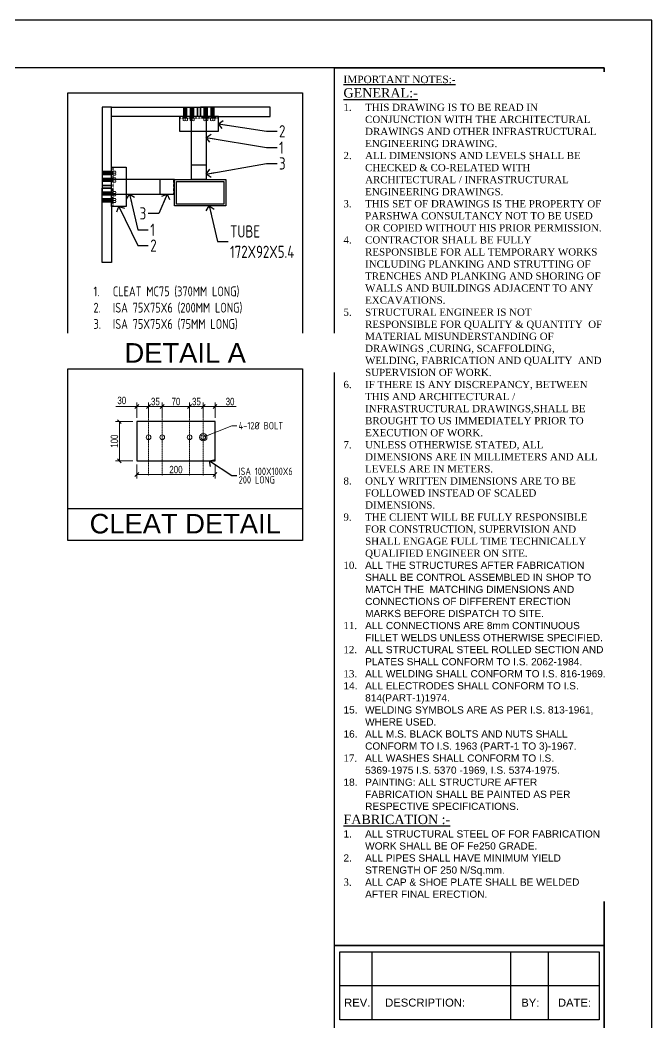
# Model space of a CAD drawing. Header units: millimetres. Extents: x 3470347 to 5996549, y -3470518 to 17149644.
# Drawn here: x 4479119 to 4492050, y 6965347 to 6985853 of the extents above; entities that cross this region are included whole.
import ezdxf

# ---------------------------------------------------------------- set-up
doc = ezdxf.new("R2010")
doc.units = ezdxf.units.MM
doc.header["$MEASUREMENT"] = 0
doc.header["$PDMODE"] = 35
doc.header["$PDSIZE"] = -5
for name, pattern in [('ACAD_ISO02W100', [15, 12, -3]), ('DASHED2', [0.375, 0.25, -0.125]), ('HIDDEN', [0.375, 0.25, -0.125])]:
    doc.linetypes.add(name, pattern=pattern)
doc.layers.get('0').update_dxf_attribs({"linetype": 'CONTINUOUS', "lineweight": 25})
doc.layers.get('DEFPOINTS').update_dxf_attribs({"linetype": 'CONTINUOUS', "lineweight": 25})
for name, color, linetype, lineweight in [('channnel', 2, 'CONTINUOUS', 15), ('rPCC DASH', 9, 'HIDDEN', 15), ('rRCC 1', 3, 'CONTINUOUS', 25), ('rRCC 2', 40, 'CONTINUOUS', 15), ('SHEET', 7, 'CONTINUOUS', 15)]:
    doc.layers.add(name, color=color, linetype=linetype, lineweight=lineweight)
for name, color, linetype in [('Grid', 44, 'CONTINUOUS'), ('lintel', 2, 'CONTINUOUS'), ('STR TEX', 4, 'CONTINUOUS')]:
    doc.layers.add(name, color=color, linetype=linetype)
doc.styles.add('Aerial', font='times.ttf')
doc.styles.add('DIM', font='geniso.shx', dxfattribs={"width": 0.85})
doc.styles.add('JAINIL', font='times.ttf')
doc.styles.add('PDF Arial', font='arial.ttf')
doc.styles.add('RomanD', font='romand.shx')
doc.styles.add('ROMANS', font='', dxfattribs={"width": 0.8})
doc.styles.get('ROMANS').set_extended_font_data('AR CENA')
doc.dimstyles.new('80', dxfattribs={"dimscale": 80, "dimtxt": 2.5, "dimasz": 2, "dimexe": 1, "dimexo": 1, "dimgap": 1, "dimtad": 1, "dimdec": 0, "dimzin": 0, "dimdsep": 46, "dimtxsty": 'RomanD', "dimblk": 'OBLIQUE', "dimcen": 1, "dimclrd": 8, "dimclre": 8, "dimclrt": 3, "dimadec": 0, "dimazin": 0, "dimtfac": 1, "dimtdec": 0, "dimtmove": 0, "dimatfit": 3, "dimfxl": 15, "dimtolj": 1, "dimtzin": 0, "dimlwd": -1, "dimlwe": -1, "dimarcsym": 1})
doc.dimstyles.new('ST-100', dxfattribs={"dimscale": 100, "dimtxt": 7, "dimasz": 5, "dimexe": 0.18, "dimexo": 0.0625, "dimgap": 0.2, "dimtad": 0, "dimdec": 0, "dimzin": 0, "dimdsep": 46, "dimtxsty": 'DIM', "dimblk": 'OPEN90', "dimcen": 0.09, "dimclrd": 256, "dimclrt": 7, "dimadec": 0, "dimazin": 0, "dimtfac": 1, "dimtdec": 0, "dimtofl": 0, "dimtmove": 0, "dimatfit": 3, "dimldrblk": 'OPEN90', "dimfxl": 1, "dimtolj": 1, "dimtzin": 0, "dimlwd": -1, "dimarcsym": 0})
doc.dimstyles.new('ST-150', dxfattribs={"dimscale": 75, "dimtxt": 3, "dimasz": 2, "dimexe": 0.18, "dimexo": 0.0625, "dimgap": 0.2, "dimtad": 0, "dimdec": 0, "dimlfac": 2, "dimzin": 0, "dimdsep": 46, "dimtxsty": 'DIM', "dimblk": 'OPEN90', "dimcen": 0.09, "dimclrd": 256, "dimclrt": 7, "dimadec": 0, "dimazin": 0, "dimtfac": 1, "dimtdec": 0, "dimtofl": 0, "dimtmove": 0, "dimatfit": 3, "dimldrblk": 'OPEN90', "dimfxl": 1, "dimtolj": 1, "dimtzin": 0, "dimlwd": -1, "dimarcsym": 0})

# ---------------------------------------------------------------- blocks, each defined once
blk = doc.blocks.new('CL')
at = {"color": 3, "linetype": 'DASHED2', "ltscale": 0.1}
blk.add_line((2409367.9, -2507573), (2409367.9, -2507373), dxfattribs=at)
at = {"color": 8, "linetype": 'ByBlock'}
for p, q in [((2409367.9, -2507395), (2409311.9, -2507395)), ((2409367.9, -2507403), (2409311.9, -2507403)), ((2409367.9, -2507411), (2409311.9, -2507411)), ((2409367.9, -2507430), (2409311.9, -2507430)), ((2409367.9, -2507438), (2409311.9, -2507438)), ((2409367.9, -2507446), (2409311.9, -2507446)), ((2409367.9, -2507500), (2409311.9, -2507500)), ((2409367.9, -2507508), (2409311.9, -2507508)), ((2409367.9, -2507516), (2409311.9, -2507516)), ((2409367.9, -2507535), (2409311.9, -2507535)), ((2409367.9, -2507543), (2409311.9, -2507543)), ((2409367.9, -2507551), (2409311.9, -2507551))]:
    blk.add_line(p, q, dxfattribs=at)
at = {"color": 6, "linetype": 'ByBlock'}
for p, q in [((2409359.9, -2507465.5), (2409311.9, -2507465.5)), ((2409359.9, -2507480.5), (2409311.9, -2507480.5))]:
    blk.add_line(p, q, dxfattribs=at)
at = {"color": 3}
blk.add_lwpolyline([(2409434.9, -2507373), (2409434.9, -2507573), (2409359.9, -2507573), (2409359.9, -2507373)], close=True, dxfattribs=at)
at = {"layer": 'channnel', "color": 8, "linetype": 'ByBlock'}
for p, q in [((2409367.9, -2507395), (2409311.9, -2507395)), ((2409311.9, -2507395), (2409311.9, -2507411)), ((2409367.9, -2507411), (2409311.9, -2507411)), ((2409365.5, -2507411), (2409365.5, -2507395)), ((2409367.9, -2507392.4), (2409367.9, -2507413.7)), ((2409380.2, -2507392.4), (2409367.9, -2507392.4)), ((2409367.9, -2507403), (2409380.2, -2507403)), ((2409380.2, -2507413.7), (2409367.9, -2507413.7)), ((2409367.9, -2507430), (2409311.9, -2507430)), ((2409311.9, -2507430), (2409311.9, -2507446)), ((2409367.9, -2507446), (2409311.9, -2507446)), ((2409365.5, -2507446), (2409365.5, -2507430)), ((2409367.9, -2507427.4), (2409367.9, -2507448.7)), ((2409380.2, -2507427.4), (2409367.9, -2507427.4)), ((2409367.9, -2507438), (2409380.2, -2507438)), ((2409380.2, -2507448.7), (2409367.9, -2507448.7)), ((2409367.9, -2507500), (2409311.9, -2507500)), ((2409311.9, -2507516), (2409311.9, -2507500)), ((2409367.9, -2507516), (2409311.9, -2507516)), ((2409365.5, -2507500), (2409365.5, -2507516)), ((2409367.9, -2507518.7), (2409367.9, -2507497.4)), ((2409380.2, -2507497.4), (2409367.9, -2507497.4)), ((2409367.9, -2507508), (2409380.2, -2507508)), ((2409380.2, -2507518.7), (2409367.9, -2507518.7)), ((2409367.9, -2507535), (2409311.9, -2507535)), ((2409311.9, -2507551), (2409311.9, -2507535)), ((2409367.9, -2507551), (2409311.9, -2507551)), ((2409365.5, -2507535), (2409365.5, -2507551)), ((2409367.9, -2507553.7), (2409367.9, -2507532.4)), ((2409380.2, -2507532.4), (2409367.9, -2507532.4)), ((2409367.9, -2507543), (2409380.2, -2507543)), ((2409380.2, -2507553.7), (2409367.9, -2507553.7))]:
    blk.add_line(p, q, dxfattribs=at)
at = {"layer": 'channnel', "color": 8, "linetype": 'Continuous'}
for p, q in [((2409317.7, -2507410.4), (2409311.9, -2507398)), ((2409316.4, -2507411), (2409311.9, -2507401.3)), ((2409314.6, -2507410.4), (2409311.9, -2507404.5)), ((2409313.4, -2507411), (2409311.9, -2507407.8)), ((2409319.5, -2507411), (2409312.3, -2507395.6)), ((2409320.7, -2507410.4), (2409313.5, -2507395)), ((2409322.5, -2507411), (2409315.3, -2507395.6)), ((2409323.7, -2507410.4), (2409316.6, -2507395)), ((2409325.5, -2507411), (2409318.3, -2507395.6)), ((2409327.1, -2507411), (2409319.6, -2507395)), ((2409328.3, -2507410.4), (2409321.4, -2507395.6)), ((2409330.1, -2507411), (2409322.6, -2507395)), ((2409331.3, -2507410.4), (2409324.4, -2507395.6)), ((2409333.1, -2507411), (2409325.7, -2507395)), ((2409334.4, -2507410.4), (2409327.4, -2507395.6)), ((2409336.2, -2507411), (2409328.7, -2507395)), ((2409337.4, -2507410.4), (2409330.5, -2507395.6)), ((2409339.2, -2507411), (2409331.7, -2507395)), ((2409340.4, -2507410.4), (2409333.5, -2507395.6)), ((2409342.2, -2507411), (2409334.8, -2507395)), ((2409343.5, -2507410.4), (2409336.6, -2507395.6)), ((2409345.3, -2507411), (2409337.8, -2507395)), ((2409346.5, -2507410.4), (2409339.6, -2507395.6)), ((2409348.3, -2507411), (2409340.8, -2507395)), ((2409342.9, -2507410.4), (2409342.6, -2507395.6)), ((2409350.7, -2507411), (2409343.3, -2507395)), ((2409344.7, -2507411), (2409343.9, -2507395)), ((2409352, -2507410.4), (2409345.1, -2507395.6)), ((2409345.9, -2507410.4), (2409345.7, -2507395.6)), ((2409353.8, -2507411), (2409346.3, -2507395)), ((2409347.7, -2507411), (2409346.9, -2507395)), ((2409355, -2507410.4), (2409348.1, -2507395.6)), ((2409348.9, -2507410.4), (2409348.7, -2507395.6)), ((2409356.8, -2507411), (2409349.3, -2507395)), ((2409351, -2507395.3), (2409350.9, -2507395)), ((2409358, -2507410.4), (2409351.1, -2507395.6)), ((2409359.8, -2507411), (2409352.4, -2507395)), ((2409354, -2507395.3), (2409353.9, -2507395)), ((2409361.1, -2507410.4), (2409354.2, -2507395.6)), ((2409362.9, -2507411), (2409355.4, -2507395)), ((2409357, -2507395.3), (2409356.9, -2507395)), ((2409364.1, -2507410.4), (2409357.2, -2507395.6)), ((2409365.5, -2507410.1), (2409358.4, -2507395)), ((2409360.1, -2507395.3), (2409360, -2507395)), ((2409365.5, -2507406.9), (2409360.2, -2507395.6)), ((2409365.5, -2507403.6), (2409361.5, -2507395)), ((2409363.1, -2507395.3), (2409363, -2507395)), ((2409365.5, -2507400.4), (2409363.3, -2507395.6)), ((2409365.5, -2507397.1), (2409364.5, -2507395)), ((2409366.1, -2507395.3), (2409366, -2507395)), ((2409317.7, -2507445.4), (2409311.9, -2507433)), ((2409316.4, -2507446), (2409311.9, -2507436.3)), ((2409314.6, -2507445.4), (2409311.9, -2507439.5)), ((2409313.4, -2507446), (2409311.9, -2507442.8)), ((2409319.5, -2507446), (2409312.3, -2507430.6)), ((2409320.7, -2507445.4), (2409313.5, -2507430)), ((2409322.5, -2507446), (2409315.3, -2507430.6)), ((2409323.7, -2507445.4), (2409316.6, -2507430)), ((2409325.5, -2507446), (2409318.3, -2507430.6)), ((2409327.1, -2507446), (2409319.6, -2507430)), ((2409328.3, -2507445.4), (2409321.4, -2507430.6)), ((2409330.1, -2507446), (2409322.6, -2507430)), ((2409331.3, -2507445.4), (2409324.4, -2507430.6)), ((2409333.1, -2507446), (2409325.7, -2507430)), ((2409334.4, -2507445.4), (2409327.4, -2507430.6)), ((2409336.2, -2507446), (2409328.7, -2507430)), ((2409337.4, -2507445.4), (2409330.5, -2507430.6)), ((2409339.2, -2507446), (2409331.7, -2507430)), ((2409340.4, -2507445.4), (2409333.5, -2507430.6)), ((2409342.2, -2507446), (2409334.8, -2507430)), ((2409343.5, -2507445.4), (2409336.6, -2507430.6)), ((2409345.3, -2507446), (2409337.8, -2507430)), ((2409346.5, -2507445.4), (2409339.6, -2507430.6)), ((2409348.3, -2507446), (2409340.8, -2507430)), ((2409342.9, -2507445.4), (2409342.6, -2507430.6)), ((2409350.7, -2507446), (2409343.3, -2507430)), ((2409344.7, -2507446), (2409343.9, -2507430)), ((2409352, -2507445.4), (2409345.1, -2507430.6)), ((2409345.9, -2507445.4), (2409345.7, -2507430.6)), ((2409353.8, -2507446), (2409346.3, -2507430)), ((2409347.7, -2507446), (2409346.9, -2507430)), ((2409355, -2507445.4), (2409348.1, -2507430.6)), ((2409348.9, -2507445.4), (2409348.7, -2507430.6)), ((2409356.8, -2507446), (2409349.3, -2507430)), ((2409351, -2507430.3), (2409350.9, -2507430)), ((2409358, -2507445.4), (2409351.1, -2507430.6)), ((2409359.8, -2507446), (2409352.4, -2507430)), ((2409354, -2507430.3), (2409353.9, -2507430)), ((2409361.1, -2507445.4), (2409354.2, -2507430.6)), ((2409362.9, -2507446), (2409355.4, -2507430)), ((2409357, -2507430.3), (2409356.9, -2507430)), ((2409364.1, -2507445.4), (2409357.2, -2507430.6)), ((2409365.5, -2507445.1), (2409358.4, -2507430)), ((2409360.1, -2507430.3), (2409360, -2507430)), ((2409365.5, -2507441.9), (2409360.2, -2507430.6)), ((2409365.5, -2507438.6), (2409361.5, -2507430)), ((2409363.1, -2507430.3), (2409363, -2507430)), ((2409365.5, -2507435.4), (2409363.3, -2507430.6)), ((2409365.5, -2507432.1), (2409364.5, -2507430)), ((2409366.1, -2507430.3), (2409366, -2507430)), ((2409313.4, -2507500), (2409311.9, -2507503.3)), ((2409316.4, -2507500), (2409311.9, -2507509.8)), ((2409314.6, -2507500.6), (2409311.9, -2507506.5)), ((2409317.7, -2507500.6), (2409311.9, -2507513)), ((2409319.5, -2507500), (2409312.3, -2507515.4)), ((2409320.7, -2507500.6), (2409313.5, -2507516)), ((2409322.5, -2507500), (2409315.3, -2507515.4)), ((2409323.7, -2507500.6), (2409316.6, -2507516)), ((2409325.5, -2507500), (2409318.3, -2507515.4)), ((2409327.1, -2507500), (2409319.6, -2507516)), ((2409328.3, -2507500.6), (2409321.4, -2507515.4)), ((2409330.1, -2507500), (2409322.6, -2507516)), ((2409331.3, -2507500.6), (2409324.4, -2507515.4)), ((2409333.1, -2507500), (2409325.7, -2507516)), ((2409334.4, -2507500.6), (2409327.4, -2507515.4)), ((2409336.2, -2507500), (2409328.7, -2507516)), ((2409337.4, -2507500.6), (2409330.5, -2507515.4)), ((2409339.2, -2507500), (2409331.7, -2507516)), ((2409340.4, -2507500.6), (2409333.5, -2507515.4)), ((2409342.2, -2507500), (2409334.8, -2507516)), ((2409343.5, -2507500.6), (2409336.6, -2507515.4)), ((2409345.3, -2507500), (2409337.8, -2507516)), ((2409346.5, -2507500.6), (2409339.6, -2507515.4)), ((2409348.3, -2507500), (2409340.8, -2507516)), ((2409342.9, -2507500.6), (2409342.6, -2507515.4)), ((2409350.7, -2507500), (2409343.3, -2507516)), ((2409344.7, -2507500), (2409343.9, -2507516)), ((2409352, -2507500.6), (2409345.1, -2507515.4)), ((2409345.9, -2507500.6), (2409345.7, -2507515.4)), ((2409353.8, -2507500), (2409346.3, -2507516)), ((2409347.7, -2507500), (2409346.9, -2507516)), ((2409355, -2507500.6), (2409348.1, -2507515.4)), ((2409348.9, -2507500.6), (2409348.7, -2507515.4)), ((2409356.8, -2507500), (2409349.3, -2507516)), ((2409351, -2507515.8), (2409350.9, -2507516)), ((2409358, -2507500.6), (2409351.1, -2507515.4)), ((2409359.8, -2507500), (2409352.4, -2507516)), ((2409354, -2507515.8), (2409353.9, -2507516)), ((2409361.1, -2507500.6), (2409354.2, -2507515.4)), ((2409362.9, -2507500), (2409355.4, -2507516)), ((2409357, -2507515.8), (2409356.9, -2507516)), ((2409364.1, -2507500.6), (2409357.2, -2507515.4)), ((2409365.5, -2507500.9), (2409358.4, -2507516)), ((2409360.1, -2507515.8), (2409360, -2507516)), ((2409365.5, -2507504.2), (2409360.2, -2507515.4)), ((2409365.5, -2507507.4), (2409361.5, -2507516)), ((2409363.1, -2507515.8), (2409363, -2507516)), ((2409365.5, -2507510.7), (2409363.3, -2507515.4)), ((2409365.5, -2507513.9), (2409364.5, -2507516)), ((2409366.1, -2507515.8), (2409366, -2507516)), ((2409313.4, -2507535), (2409311.9, -2507538.3)), ((2409316.4, -2507535), (2409311.9, -2507544.8)), ((2409314.6, -2507535.6), (2409311.9, -2507541.5)), ((2409317.7, -2507535.6), (2409311.9, -2507548)), ((2409319.5, -2507535), (2409312.3, -2507550.4)), ((2409320.7, -2507535.6), (2409313.5, -2507551)), ((2409322.5, -2507535), (2409315.3, -2507550.4)), ((2409323.7, -2507535.6), (2409316.6, -2507551)), ((2409325.5, -2507535), (2409318.3, -2507550.4)), ((2409327.1, -2507535), (2409319.6, -2507551)), ((2409328.3, -2507535.6), (2409321.4, -2507550.4)), ((2409330.1, -2507535), (2409322.6, -2507551)), ((2409331.3, -2507535.6), (2409324.4, -2507550.4)), ((2409333.1, -2507535), (2409325.7, -2507551)), ((2409334.4, -2507535.6), (2409327.4, -2507550.4)), ((2409336.2, -2507535), (2409328.7, -2507551)), ((2409337.4, -2507535.6), (2409330.5, -2507550.4)), ((2409339.2, -2507535), (2409331.7, -2507551)), ((2409340.4, -2507535.6), (2409333.5, -2507550.4)), ((2409342.2, -2507535), (2409334.8, -2507551)), ((2409343.5, -2507535.6), (2409336.6, -2507550.4)), ((2409345.3, -2507535), (2409337.8, -2507551)), ((2409346.5, -2507535.6), (2409339.6, -2507550.4)), ((2409348.3, -2507535), (2409340.8, -2507551)), ((2409342.9, -2507535.6), (2409342.6, -2507550.4)), ((2409350.7, -2507535), (2409343.3, -2507551)), ((2409344.7, -2507535), (2409343.9, -2507551)), ((2409352, -2507535.6), (2409345.1, -2507550.4)), ((2409345.9, -2507535.6), (2409345.7, -2507550.4)), ((2409353.8, -2507535), (2409346.3, -2507551)), ((2409347.7, -2507535), (2409346.9, -2507551)), ((2409355, -2507535.6), (2409348.1, -2507550.4)), ((2409348.9, -2507535.6), (2409348.7, -2507550.4)), ((2409356.8, -2507535), (2409349.3, -2507551)), ((2409351, -2507550.8), (2409350.9, -2507551)), ((2409358, -2507535.6), (2409351.1, -2507550.4)), ((2409359.8, -2507535), (2409352.4, -2507551)), ((2409354, -2507550.8), (2409353.9, -2507551)), ((2409361.1, -2507535.6), (2409354.2, -2507550.4)), ((2409362.9, -2507535), (2409355.4, -2507551)), ((2409357, -2507550.8), (2409356.9, -2507551)), ((2409364.1, -2507535.6), (2409357.2, -2507550.4)), ((2409365.5, -2507535.9), (2409358.4, -2507551)), ((2409360.1, -2507550.8), (2409360, -2507551)), ((2409365.5, -2507539.2), (2409360.2, -2507550.4)), ((2409365.5, -2507542.4), (2409361.5, -2507551)), ((2409363.1, -2507550.8), (2409363, -2507551)), ((2409365.5, -2507545.7), (2409363.3, -2507550.4)), ((2409365.5, -2507548.9), (2409364.5, -2507551)), ((2409366.1, -2507550.8), (2409366, -2507551))]:
    blk.add_line(p, q, dxfattribs=at)
for centre, radius, start, end in [((2409312.9, -2507395.3), 0.688, 25, 205), ((2409314, -2507410.7), 0.688, 205, 25), ((2409315.9, -2507395.3), 0.688, 25, 205), ((2409317.1, -2507410.7), 0.687, 205, 25), ((2409319, -2507395.3), 0.688, 25, 205), ((2409320.1, -2507410.7), 0.688, 205, 25), ((2409322, -2507395.3), 0.688, 25, 205), ((2409323.1, -2507410.7), 0.688, 205, 25), ((2409325, -2507395.3), 0.688, 25, 205), ((2409327.7, -2507410.7), 0.688, 205, 25), ((2409328.1, -2507395.3), 0.688, 25, 205), ((2409330.7, -2507410.7), 0.688, 205, 25), ((2409331.1, -2507395.3), 0.688, 25, 205), ((2409333.7, -2507410.7), 0.687, 205, 25), ((2409334.1, -2507395.3), 0.687, 25, 205), ((2409336.8, -2507410.7), 0.688, 205, 25), ((2409337.2, -2507395.3), 0.688, 25, 205), ((2409339.8, -2507410.7), 0.688, 205, 25), ((2409340.2, -2507395.3), 0.688, 25, 205), ((2409342.8, -2507410.7), 0.687, 205, 25), ((2409343.2, -2507395.3), 0.688, 25, 205), ((2409345, -2507415.8), 5.75, 55.569, 112.193), ((2409346.5, -2507390.3), 5.75, 235.569, 292.193), ((2409345.3, -2507410.7), 0.688, 205, 25), ((2409345.7, -2507395.3), 0.687, 25, 205), ((2409345.9, -2507410.7), 0.688, 205, 25), ((2409346.3, -2507395.3), 0.688, 25, 205), ((2409348.3, -2507410.7), 0.687, 205, 25), ((2409348.7, -2507395.3), 0.688, 25, 205), ((2409351.4, -2507410.7), 0.687, 205, 25), ((2409351.7, -2507395.3), 0.688, 25, 205), ((2409354.4, -2507410.7), 0.687, 205, 25), ((2409354.8, -2507395.3), 0.688, 25, 205), ((2409357.4, -2507410.7), 0.687, 205, 25), ((2409357.8, -2507395.3), 0.688, 25, 205), ((2409360.5, -2507410.7), 0.687, 205, 25), ((2409360.9, -2507395.3), 0.688, 25, 205), ((2409363.5, -2507410.7), 0.687, 205, 25), ((2409363.9, -2507395.3), 0.688, 25, 205), ((2409312.9, -2507430.3), 0.688, 25, 205), ((2409314, -2507445.7), 0.688, 205, 25), ((2409315.9, -2507430.3), 0.688, 25, 205), ((2409317.1, -2507445.7), 0.687, 205, 25), ((2409319, -2507430.3), 0.688, 25, 205), ((2409320.1, -2507445.7), 0.688, 205, 25), ((2409322, -2507430.3), 0.688, 25, 205), ((2409323.1, -2507445.7), 0.688, 205, 25), ((2409325, -2507430.3), 0.688, 25, 205), ((2409327.7, -2507445.7), 0.688, 205, 25), ((2409328.1, -2507430.3), 0.688, 25, 205), ((2409330.7, -2507445.7), 0.688, 205, 25), ((2409331.1, -2507430.3), 0.688, 25, 205), ((2409333.7, -2507445.7), 0.687, 205, 25), ((2409334.1, -2507430.3), 0.687, 25, 205), ((2409336.8, -2507445.7), 0.688, 205, 25), ((2409337.2, -2507430.3), 0.688, 25, 205), ((2409339.8, -2507445.7), 0.688, 205, 25), ((2409340.2, -2507430.3), 0.688, 25, 205), ((2409342.8, -2507445.7), 0.687, 205, 25), ((2409343.2, -2507430.3), 0.688, 25, 205), ((2409345, -2507450.8), 5.75, 55.569, 112.193), ((2409346.5, -2507425.3), 5.75, 235.569, 292.193), ((2409345.3, -2507445.7), 0.688, 205, 25), ((2409345.7, -2507430.3), 0.687, 25, 205), ((2409345.9, -2507445.7), 0.688, 205, 25), ((2409346.3, -2507430.3), 0.688, 25, 205), ((2409348.3, -2507445.7), 0.687, 205, 25), ((2409348.7, -2507430.3), 0.688, 25, 205), ((2409351.4, -2507445.7), 0.687, 205, 25), ((2409351.7, -2507430.3), 0.688, 25, 205), ((2409354.4, -2507445.7), 0.687, 205, 25), ((2409354.8, -2507430.3), 0.688, 25, 205), ((2409357.4, -2507445.7), 0.687, 205, 25), ((2409357.8, -2507430.3), 0.688, 25, 205), ((2409360.5, -2507445.7), 0.687, 205, 25), ((2409360.9, -2507430.3), 0.688, 25, 205), ((2409363.5, -2507445.7), 0.687, 205, 25), ((2409363.9, -2507430.3), 0.688, 25, 205), ((2409312.9, -2507515.7), 0.688, 155, 335), ((2409314, -2507500.3), 0.688, 335, 155), ((2409315.9, -2507515.7), 0.688, 155, 335), ((2409317.1, -2507500.3), 0.687, 335, 155), ((2409319, -2507515.7), 0.688, 155, 335), ((2409320.1, -2507500.3), 0.688, 335, 155), ((2409322, -2507515.7), 0.688, 155, 335), ((2409323.1, -2507500.3), 0.688, 335, 155), ((2409325, -2507515.7), 0.688, 155, 335), ((2409327.7, -2507500.3), 0.688, 335, 155), ((2409328.1, -2507515.7), 0.688, 155, 335), ((2409330.7, -2507500.3), 0.688, 335, 155), ((2409331.1, -2507515.7), 0.688, 155, 335), ((2409333.7, -2507500.3), 0.687, 335, 155), ((2409334.1, -2507515.7), 0.687, 155, 335), ((2409336.8, -2507500.3), 0.688, 335, 155), ((2409337.2, -2507515.7), 0.688, 155, 335), ((2409339.8, -2507500.3), 0.688, 335, 155), ((2409340.2, -2507515.7), 0.688, 155, 335), ((2409342.8, -2507500.3), 0.687, 335, 155), ((2409343.2, -2507515.7), 0.688, 155, 335), ((2409345, -2507495.3), 5.75, 247.807, 304.431), ((2409346.5, -2507520.8), 5.75, 67.807, 124.431), ((2409345.3, -2507500.3), 0.688, 335, 155), ((2409345.7, -2507515.7), 0.687, 155, 335), ((2409345.9, -2507500.3), 0.688, 335, 155), ((2409346.3, -2507515.7), 0.688, 155, 335), ((2409348.3, -2507500.3), 0.687, 335, 155), ((2409348.7, -2507515.7), 0.688, 155, 335), ((2409351.4, -2507500.3), 0.687, 335, 155), ((2409351.7, -2507515.7), 0.688, 155, 335), ((2409354.4, -2507500.3), 0.687, 335, 155), ((2409354.8, -2507515.7), 0.688, 155, 335), ((2409357.4, -2507500.3), 0.687, 335, 155), ((2409357.8, -2507515.7), 0.688, 155, 335), ((2409360.5, -2507500.3), 0.687, 335, 155), ((2409360.9, -2507515.7), 0.688, 155, 335), ((2409363.5, -2507500.3), 0.687, 335, 155), ((2409363.9, -2507515.7), 0.688, 155, 335), ((2409312.9, -2507550.7), 0.688, 155, 335), ((2409314, -2507535.3), 0.688, 335, 155), ((2409315.9, -2507550.7), 0.688, 155, 335), ((2409317.1, -2507535.3), 0.687, 335, 155), ((2409319, -2507550.7), 0.688, 155, 335), ((2409320.1, -2507535.3), 0.688, 335, 155), ((2409322, -2507550.7), 0.688, 155, 335), ((2409323.1, -2507535.3), 0.688, 335, 155), ((2409325, -2507550.7), 0.688, 155, 335), ((2409327.7, -2507535.3), 0.688, 335, 155), ((2409328.1, -2507550.7), 0.688, 155, 335), ((2409330.7, -2507535.3), 0.688, 335, 155), ((2409331.1, -2507550.7), 0.688, 155, 335), ((2409333.7, -2507535.3), 0.687, 335, 155), ((2409334.1, -2507550.7), 0.687, 155, 335), ((2409336.8, -2507535.3), 0.688, 335, 155), ((2409337.2, -2507550.7), 0.688, 155, 335), ((2409339.8, -2507535.3), 0.688, 335, 155), ((2409340.2, -2507550.7), 0.688, 155, 335), ((2409342.8, -2507535.3), 0.687, 335, 155), ((2409343.2, -2507550.7), 0.688, 155, 335), ((2409345, -2507530.3), 5.75, 247.807, 304.431), ((2409346.5, -2507555.8), 5.75, 67.807, 124.431), ((2409345.3, -2507535.3), 0.688, 335, 155), ((2409345.7, -2507550.7), 0.687, 155, 335), ((2409345.9, -2507535.3), 0.688, 335, 155), ((2409346.3, -2507550.7), 0.688, 155, 335), ((2409348.3, -2507535.3), 0.687, 335, 155), ((2409348.7, -2507550.7), 0.688, 155, 335), ((2409351.4, -2507535.3), 0.687, 335, 155), ((2409351.7, -2507550.7), 0.688, 155, 335), ((2409354.4, -2507535.3), 0.687, 335, 155), ((2409354.8, -2507550.7), 0.688, 155, 335), ((2409357.4, -2507535.3), 0.687, 335, 155), ((2409357.8, -2507550.7), 0.688, 155, 335), ((2409360.5, -2507535.3), 0.687, 335, 155), ((2409360.9, -2507550.7), 0.688, 155, 335), ((2409363.5, -2507535.3), 0.687, 335, 155), ((2409363.9, -2507550.7), 0.688, 155, 335)]:
    blk.add_arc(centre, radius, start, end, dxfattribs=at)
at = {"layer": 'channnel', "color": 8, "linetype": 'ByBlock'}
for centre in [(2409366.7, -2507397.7), (2409366.7, -2507408.4), (2409366.7, -2507432.7), (2409366.7, -2507443.4), (2409366.7, -2507502.7), (2409366.7, -2507513.4), (2409366.7, -2507537.7), (2409366.7, -2507548.4)]:
    blk.add_arc(centre, 14.6, 338.4984, 21.5016, dxfattribs=at)
blk = doc.blocks.new('_Open90')
at = {"color": 0, "linetype": 'ByBlock', "lineweight": -2}
for p, q in [((0, 0), (-1, 0)), ((-0.5, 0.5), (0, 0)), ((0, 0), (-0.5, -0.5))]:
    blk.add_line(p, q, dxfattribs=at)
blk = doc.blocks.new('_Oblique')
at = {"color": 0, "linetype": 'ACAD_ISO02W100', "lineweight": -2}
blk.add_line((-0.5, -0.5), (0.5, 0.5), dxfattribs=at)
blk = doc.blocks.new('*D427')
at = {"color": 8, "linetype": 'Continuous', "lineweight": 5}
for p, q in [((4481429, 6977642), (4481071, 6977642)), ((4481429, 6976842), (4481071, 6976842))]:
    blk.add_line(p, q, dxfattribs=at)
at = {"color": 8, "lineweight": 0}
blk.add_line((4481151, 6977642), (4481151, 6976842), dxfattribs=at)
at = {"layer": 'DEFPOINTS', "color": 0}
for p in [(4481509, 6977642), (4481151, 6976842), (4481509, 6976842)]:
    blk.add_point(p, dxfattribs=at)
at = {"color": 8, "lineweight": 0, "xscale": 80, "yscale": 80, "zscale": 80}
for p, rotation in [((4481151, 6977642), 90), ((4481151, 6976842), 270)]:
    blk.add_blockref('_Oblique', p, dxfattribs=dict(at, rotation=rotation))
at = {"color": 0, "lineweight": 5, "insert": (4481051, 6977242), "char_height": 152, "attachment_point": 5, "rotation": 90, "style": 'ROMANS'}
blk.add_mtext('\\A1;100', dxfattribs=at)
blk = doc.blocks.new('*D428')
at = {"color": 8, "lineweight": 0}
for p, q in [((4481509, 6977952), (4481078, 6977952)), ((4481749, 6977952), (4481509, 6977952))]:
    blk.add_line(p, q, dxfattribs=at)
at = {"color": 8, "linetype": 'Continuous', "lineweight": 5}
for p, q in [((4481509, 6977722), (4481509, 6978032)), ((4481749, 6977722), (4481749, 6978032))]:
    blk.add_line(p, q, dxfattribs=at)
at = {"layer": 'DEFPOINTS', "color": 0}
for p in [(4481509, 6977952), (4481509, 6977642), (4481749, 6977642)]:
    blk.add_point(p, dxfattribs=at)
at = {"color": 8, "lineweight": 0, "xscale": 80, "yscale": 80, "zscale": 80, "rotation": 180}
blk.add_blockref('_Oblique', (4481509, 6977952), dxfattribs=at)
at = {"color": 8, "lineweight": 0, "xscale": 80, "yscale": 80, "zscale": 80}
blk.add_blockref('_Oblique', (4481749, 6977952), dxfattribs=at)
at = {"color": 0, "lineweight": 5, "insert": (4481201, 6978074), "char_height": 152, "attachment_point": 5, "style": 'ROMANS'}
blk.add_mtext('\\A1;30', dxfattribs=at)
blk = doc.blocks.new('*D429')
at = {"color": 8, "linetype": 'Continuous', "lineweight": 5}
for p, q in [((4481749, 6977722), (4481749, 6978032)), ((4482029, 6977722), (4482029, 6978032))]:
    blk.add_line(p, q, dxfattribs=at)
at = {"color": 8, "lineweight": 0}
blk.add_line((4481749, 6977952), (4482029, 6977952), dxfattribs=at)
at = {"layer": 'DEFPOINTS', "color": 0}
for p in [(4482029, 6977952), (4481749, 6977642), (4482029, 6977642)]:
    blk.add_point(p, dxfattribs=at)
at = {"color": 8, "lineweight": 0, "xscale": 80, "yscale": 80, "zscale": 80, "rotation": 180}
blk.add_blockref('_Oblique', (4481749, 6977952), dxfattribs=at)
at = {"color": 8, "lineweight": 0, "xscale": 80, "yscale": 80, "zscale": 80}
blk.add_blockref('_Oblique', (4482029, 6977952), dxfattribs=at)
at = {"color": 0, "lineweight": 5, "insert": (4481889, 6978052), "char_height": 152, "attachment_point": 5, "style": 'ROMANS'}
blk.add_mtext('\\A1;35', dxfattribs=at)
blk = doc.blocks.new('*D430')
at = {"color": 8, "linetype": 'Continuous', "lineweight": 5}
for p, q in [((4482869, 6977722), (4482869, 6978032)), ((4483109, 6977722), (4483109, 6978032))]:
    blk.add_line(p, q, dxfattribs=at)
at = {"color": 8, "lineweight": 0}
for p, q in [((4482869, 6977952), (4483109, 6977952)), ((4483109, 6977952), (4483540, 6977952))]:
    blk.add_line(p, q, dxfattribs=at)
at = {"layer": 'DEFPOINTS', "color": 0}
for p in [(4483109, 6977952), (4482869, 6977642), (4483109, 6977642)]:
    blk.add_point(p, dxfattribs=at)
at = {"color": 8, "lineweight": 0, "xscale": 80, "yscale": 80, "zscale": 80, "rotation": 180}
blk.add_blockref('_Oblique', (4482869, 6977952), dxfattribs=at)
at = {"color": 8, "lineweight": 0, "xscale": 80, "yscale": 80, "zscale": 80}
blk.add_blockref('_Oblique', (4483109, 6977952), dxfattribs=at)
at = {"color": 0, "lineweight": 5, "insert": (4483417, 6978052), "char_height": 152, "attachment_point": 5, "style": 'ROMANS'}
blk.add_mtext('\\A1;30', dxfattribs=at)
blk = doc.blocks.new('*D431')
at = {"color": 8, "linetype": 'Continuous', "lineweight": 5}
for p, q in [((4482589, 6977722), (4482589, 6978032)), ((4482869, 6977722), (4482869, 6978032))]:
    blk.add_line(p, q, dxfattribs=at)
at = {"color": 8, "lineweight": 0}
blk.add_line((4482869, 6977952), (4482589, 6977952), dxfattribs=at)
at = {"layer": 'DEFPOINTS', "color": 0}
for p in [(4482589, 6977952), (4482589, 6977642), (4482869, 6977642)]:
    blk.add_point(p, dxfattribs=at)
at = {"color": 8, "lineweight": 0, "xscale": 80, "yscale": 80, "zscale": 80, "rotation": 180}
blk.add_blockref('_Oblique', (4482589, 6977952), dxfattribs=at)
at = {"color": 8, "lineweight": 0, "xscale": 80, "yscale": 80, "zscale": 80}
blk.add_blockref('_Oblique', (4482869, 6977952), dxfattribs=at)
at = {"color": 0, "lineweight": 5, "insert": (4482729, 6978052), "char_height": 152, "attachment_point": 5, "style": 'ROMANS'}
blk.add_mtext('\\A1;35', dxfattribs=at)
blk = doc.blocks.new('*D432')
at = {"color": 8, "linetype": 'Continuous', "lineweight": 5}
for p, q in [((4482029, 6977722), (4482029, 6978032)), ((4482589, 6977722), (4482589, 6978032))]:
    blk.add_line(p, q, dxfattribs=at)
at = {"color": 8, "lineweight": 0}
blk.add_line((4482029, 6977952), (4482589, 6977952), dxfattribs=at)
at = {"layer": 'DEFPOINTS', "color": 0}
for p in [(4482589, 6977952), (4482029, 6977642), (4482589, 6977642)]:
    blk.add_point(p, dxfattribs=at)
at = {"color": 8, "lineweight": 0, "xscale": 80, "yscale": 80, "zscale": 80, "rotation": 180}
blk.add_blockref('_Oblique', (4482029, 6977952), dxfattribs=at)
at = {"color": 8, "lineweight": 0, "xscale": 80, "yscale": 80, "zscale": 80}
blk.add_blockref('_Oblique', (4482589, 6977952), dxfattribs=at)
at = {"color": 0, "lineweight": 5, "insert": (4482309, 6978052), "char_height": 152, "attachment_point": 5, "style": 'ROMANS'}
blk.add_mtext('\\A1;70', dxfattribs=at)
blk = doc.blocks.new('*D433')
at = {"color": 8, "linetype": 'Continuous', "lineweight": 5}
for p, q in [((4481509, 6976762), (4481509, 6976481)), ((4483109, 6976762), (4483109, 6976481))]:
    blk.add_line(p, q, dxfattribs=at)
at = {"color": 8, "lineweight": 0}
blk.add_line((4481509, 6976561), (4483109, 6976561), dxfattribs=at)
at = {"layer": 'DEFPOINTS', "color": 0}
for p in [(4481509, 6976842), (4483109, 6976842), (4483109, 6976561)]:
    blk.add_point(p, dxfattribs=at)
at = {"color": 8, "lineweight": 0, "xscale": 80, "yscale": 80, "zscale": 80, "rotation": 180}
blk.add_blockref('_Oblique', (4481509, 6976561), dxfattribs=at)
at = {"color": 8, "lineweight": 0, "xscale": 80, "yscale": 80, "zscale": 80}
blk.add_blockref('_Oblique', (4483109, 6976561), dxfattribs=at)
at = {"color": 0, "lineweight": 5, "insert": (4482309, 6976661), "char_height": 152, "attachment_point": 5, "style": 'ROMANS'}
blk.add_mtext('\\A1;200', dxfattribs=at)

msp = doc.modelspace()

# ---------------------------------------------------------------- linework, layer by layer
at = {"color": 8, "linetype": 'ByBlock'}
for p, q in [((4484235.92, 6983881.41), (4484235.92, 6984073.41)), ((4480992.8, 6980892.53), (4480800.8, 6980892.53))]:
    msp.add_line(p, q, dxfattribs=at)
at = {"color": 3, "linetype": 'DASHED2', "ltscale": 0.1}
msp.add_line((4482256.8, 6982593.41), (4482256.8, 6982293.41), dxfattribs=at)
at = {"lineweight": 25}
for p, q in [((4486320.76, 6966803.74, 0), (4486320.76, 6965409.3, 0)), ((4489152.64, 6966803.74, 0), (4489152.64, 6965409.3, 0)), ((4489927.15, 6966803.74, 0), (4489927.15, 6965409.3, 0)), ((4485661.42, 6966111.74, 0), (4490966.2, 6966111.74, 0))]:
    msp.add_line(p, q, dxfattribs=at)
at = {"color": 192, "lineweight": 25, "elevation": 0}
msp.add_lwpolyline([(4440664.86, 6949520.39), (4492049.54, 6949520.39), (4492049.54, 6985853.03), (4440664.86, 6985853.03)], close=True, dxfattribs=at)
at = {"lineweight": 25, "elevation": 0}
for points in [[(4491070.79, 6966929.16), (4485556.84, 6966929.16), (4485556.84, 6984876.11), (4491070.79, 6984876.11)], [(4485556.84, 6966929.16), (4491070.79, 6966929.16), (4491070.79, 6950497.31), (4485556.84, 6950497.31)], [(4485661.42, 6966803.74), (4490966.2, 6966803.74), (4490966.2, 6965409.3), (4485661.42, 6965409.3)]]:
    msp.add_lwpolyline(points, close=True, dxfattribs=at)
at = {"color": 6, "linetype": 'ByBlock'}
for points in [[(4480992.8, 6982473.41), (4480992.8, 6984073.41), (4480800.8, 6984073.41), (4480800.8, 6982473.41)], [(4482750.8, 6983881.41), (4480992.8, 6983881.41), (4480992.8, 6984073.41), (4482750.8, 6984073.41)]]:
    msp.add_lwpolyline(points, close=True, dxfattribs=at)
for points in [[(4484235.92, 6984073.41), (4482810.8, 6984073.41), (4482810.8, 6983881.41), (4484235.92, 6983881.41)], [(4480800.8, 6980892.53), (4480800.8, 6982413.41), (4480992.8, 6982413.41), (4480992.8, 6980892.53)]]:
    msp.add_lwpolyline(points, dxfattribs=at)
at = {"color": 3}
for points in [[(4482930.8, 6982893.41), (4482930.8, 6982593.41), (4482630.8, 6982593.41), (4482630.8, 6982893.41)], [(4481980.8, 6982293.41), (4482280.8, 6982293.41), (4482280.8, 6982593.41), (4481980.8, 6982593.41)], [(4483109.1, 6977642.33), (4481509.1, 6977642.33), (4481509.1, 6976842.33), (4483109.1, 6976842.33)]]:
    msp.add_lwpolyline(points, close=True, dxfattribs=at)
at = {"color": 10}
msp.add_lwpolyline([(4482280.8, 6982593.41), (4483329.56, 6982593.41), (4483329.56, 6982051.97), (4482280.8, 6982051.97), (4482280.8, 6982593.41)], dxfattribs=at)
msp.add_lwpolyline([(4482319.03, 6982555.18), (4483291.33, 6982555.18), (4483291.33, 6982090.21), (4482319.03, 6982090.21)], close=True, dxfattribs=at)
at = {"layer": 'lintel', "color": 5, "linetype": 'ByBlock'}
for p, q in [((4482630.8, 6982593.41), (4482630.8, 6982881.6)), ((4482280.8, 6982593.41), (4481992.61, 6982593.41))]:
    msp.add_line(p, q, dxfattribs=at)
at = {"layer": 'lintel', "color": 1, "linetype": 'ByBlock'}
for p, q in [((4480096.46, 6979376.07), (4484901.62, 6979376.07)), ((4480096.46, 6975866.47), (4484901.62, 6975866.47))]:
    msp.add_line(p, q, dxfattribs=at)
msp.add_lwpolyline([(4480096.46, 6984367.79), (4484901.62, 6984367.79), (4484901.62, 6978718.67), (4480096.46, 6978718.67)], close=True, dxfattribs=at)
at = {"layer": 'lintel', "color": 5, "linetype": 'ByBlock'}
for points in [[(4482630.8, 6984073.41), (4482930.8, 6984073.41), (4482930.8, 6982593.41), (4482630.8, 6982593.41), (4482630.8, 6984073.41)], [(4480800.8, 6982593.41), (4480800.8, 6982293.41), (4482280.8, 6982293.41), (4482280.8, 6982593.41), (4480800.8, 6982593.41)]]:
    msp.add_lwpolyline(points, dxfattribs=at)
at = {"layer": 'rPCC DASH'}
for p, q in [((4481749.1, 6976542.33), (4481749.1, 6977942.33)), ((4482029.1, 6976542.33), (4482029.1, 6977942.33)), ((4482589.1, 6976542.33), (4482589.1, 6977942.33)), ((4482869.1, 6976542.33), (4482869.1, 6977942.33))]:
    msp.add_line(p, q, dxfattribs=at)
at = {"layer": 'rRCC 2'}
for centre in [(4481749.1, 6977322.33), (4482029.1, 6977322.33), (4482589.1, 6977322.33), (4482869.1, 6977322.33)]:
    msp.add_circle(centre, 48, dxfattribs=at)
at = {"layer": 'SHEET', "color": 220, "lineweight": 25, "elevation": 0}
msp.add_lwpolyline([(4441643.61, 6950497.31), (4491070.79, 6950497.31), (4491070.79, 6984876.11), (4441643.61, 6984876.11)], close=True, dxfattribs=at)

# ---------------------------------------------------------------- block references
at = {"color": 8, "linetype": 'ByBlock', "xscale": -4, "yscale": 4, "zscale": 4, "rotation": 89.99999999959573}
msp.add_blockref('CL', (-5547111.29, 16621320.95), dxfattribs=at)
at = {"color": 8, "linetype": 'ByBlock', "xscale": 4, "yscale": 4, "zscale": 4}
msp.add_blockref('CL', (-5156446.74, 17012335.51), dxfattribs=at)

# ---------------------------------------------------------------- texts
at = {"layer": 'rRCC 1', "color": 7, "char_height": 250, "style": 'DIM'}
for s, insert, attachment_point in [('\\A1;2', (4484419.42, 6983579.16), 4), ('\\A1;1', (4484419.42, 6983244.62), 4), ('\\A1;3', (4484419.42, 6982921.36), 4), ('\\A1;3', (4481701.71, 6981899.55), 6), ('\\A1;1', (4481783.8, 6981563.57), 4), ('\\A1;\\Fgeniso.shx|c1;TUBE\\P172X92X5.4', (4483416.38, 6981322.13), 4), ('\\A1;2', (4481783.8, 6981241.8), 4)]:
    msp.add_mtext(s, dxfattribs=dict(at, insert=insert, attachment_point=attachment_point))
at = {"layer": 'rRCC 1', "color": 7, "char_height": 150, "attachment_point": 4, "line_spacing_factor": 0.7, "style": 'DIM'}
for s, insert in [('\\A1;4-12%%C BOLT', (4483592.53, 6977558.85)), ('\\A1;ISA 100X100X6\\P200 LONG', (4483592.53, 6976538.32))]:
    msp.add_mtext(s, dxfattribs=dict(at, insert=insert))
at = {"layer": 'rRCC 2', "insert": (4482499.04, 6975552.72), "char_height": 400, "width": 5902.4308, "attachment_point": 5, "line_spacing_factor": 0.7, "style": 'PDF Arial'}
msp.add_mtext('\\pxqc;\\A1;CLEAT DETAIL', dxfattribs=at)
at = {"layer": 'STR TEX', "color": 6, "lineweight": 25, "char_height": 164.4662, "attachment_point": 4, "style": 'JAINIL'}
for s, insert in [('\\pxql;{\\farial|b0|i0|c0|p0;\\C31;REV.}', (4485750.78, 6965761.26, 0)), ('\\pxql;{\\farial|b0|i0|c0|p0;\\C31;DESCRIPTION:}', (4486591.05, 6965761.26, 0)), ('\\pxql;{\\farial|b0|i0|c0|p0;\\C31;BY:}', (4489375.83, 6965761.26, 0)), ('\\pxql;{\\farial|b0|i0|c0|p0;\\C31;DATE:}', (4490126.5, 6965761.26, 0))]:
    msp.add_mtext(s, dxfattribs=dict(at, insert=insert))

# ---------------------------------------------------------------- dimensions: what is measured, and where the dimension line sits
at = {"lineweight": 5}
dim = msp.add_linear_dim(base=(4481509.1, 6977952.08), p1=(4481749.1, 6977642.33), p2=(4481509.1, 6977642.33), dimstyle='80', override={"dimtxt": 1.9, "dimasz": 1, "dimgap": 0.3, "dimlfac": 0.125, "dimtxsty": 'ROMANS', "dimblk1": 'Oblique', "dimblk2": 'Oblique', "dimsah": 1, "dimclrt": 0, "dimtmove": 1, "dimlwd": 0, "dimlwe": 5}, dxfattribs=at)
dim.commit()
dim.dimension.update_dxf_attribs({"geometry": '*D428', "text_midpoint": (4481200.92, 6977963.1), "dimtype": 160})
for base, p1, p2, picture, middle in [((4482029.1, 6977952.08), (4481749.1, 6977642.33), (4482029.1, 6977642.33), '*D429', (4481889.1, 6978052.08)), ((4482589.1, 6977952.08), (4482029.1, 6977642.33), (4482589.1, 6977642.33), '*D432', (4482309.1, 6978052.08)), ((4483109.1, 6976560.62), (4481509.1, 6976842.33), (4483109.1, 6976842.33), '*D433', (4482309.1, 6976660.62))]:
    dim = msp.add_linear_dim(base=base, p1=p1, p2=p2, dimstyle='80', override={"dimtxt": 1.9, "dimasz": 1, "dimgap": 0.3, "dimlfac": 0.125, "dimtxsty": 'ROMANS', "dimblk1": 'Oblique', "dimblk2": 'Oblique', "dimsah": 1, "dimclrt": 0, "dimtmove": 1, "dimlwd": 0, "dimlwe": 5}, dxfattribs=at)
    dim.commit()
    dim.dimension.update_dxf_attribs({"geometry": picture, "text_midpoint": middle})
for base, p1, p2, angle, picture, middle in [((4482589.1, 6977952.08), (4482869.1, 6977642.33), (4482589.1, 6977642.33), 180, '*D431', (4482729.1, 6978052.08)), ((4481151.12, 6976842.33), (4481509.1, 6977642.33), (4481509.1, 6976842.33), 90, '*D427', (4481051.12, 6977242.33))]:
    dim = msp.add_linear_dim(base=base, p1=p1, p2=p2, angle=angle, dimstyle='80', override={"dimtxt": 1.9, "dimasz": 1, "dimgap": 0.3, "dimlfac": 0.125, "dimtxsty": 'ROMANS', "dimblk1": 'Oblique', "dimblk2": 'Oblique', "dimsah": 1, "dimclrt": 0, "dimtmove": 1, "dimlwd": 0, "dimlwe": 5}, dxfattribs=at)
    dim.commit()
    dim.dimension.update_dxf_attribs({"geometry": picture, "text_midpoint": middle})
dim = msp.add_linear_dim(base=(4483109.1, 6977952.08), p1=(4482869.1, 6977642.33), p2=(4483109.1, 6977642.33), angle=180, dimstyle='80', override={"dimtxt": 1.9, "dimasz": 1, "dimgap": 0.3, "dimlfac": 0.125, "dimtxsty": 'ROMANS', "dimblk1": 'Oblique', "dimblk2": 'Oblique', "dimsah": 1, "dimclrt": 0, "dimtmove": 1, "dimlwd": 0, "dimlwe": 5}, dxfattribs=at)
dim.commit()
dim.dimension.update_dxf_attribs({"geometry": '*D430', "text_midpoint": (4483417.29, 6977963.1), "dimtype": 160})

# ---------------------------------------------------------------- leaders
at = {"layer": 'rRCC 1'}
for points in [[(4483180.8, 6983731.41), (4484163.74, 6983579.16), (4484379.42, 6983579.16)], [(4482930.8, 6983450.71), (4484163.74, 6983244.62), (4484379.42, 6983244.62)], [(4482930.8, 6982703.44), (4484163.74, 6982921.36), (4484379.42, 6982921.36)], [(4481358.69, 6982293.41), (4481528.12, 6981563.57), (4481743.8, 6981563.57)], [(4482130.8, 6982293.41), (4481957.39, 6981899.55), (4481741.71, 6981899.55)], [(4481140.71, 6982043.41), (4481528.12, 6981241.8), (4481743.8, 6981241.8)], [(4482991.27, 6982051.97), (4483160.7, 6981322.13), (4483376.38, 6981322.13)], [(4482995.97, 6976842.33), (4483449.67, 6976538.32), (4483552.53, 6976538.32)]]:
    msp.add_leader(points, dimstyle='ST-100', override={"dimasz": 1.7}, dxfattribs=at)
at = {"layer": 'rRCC 2'}
msp.add_leader([(4482869.1, 6977322.33), (4483449.67, 6977558.85), (4483552.53, 6977558.85)], dimstyle='ST-150', override={"dimldrblk": 'Origin'}, dxfattribs=at)

# ---------------------------------------------------------------- next in the draw order: texts
at = {"layer": 'Grid', "color": 7, "lineweight": 25, "insert": (4485737.1, 6984715.98, 0), "char_height": 147.82268, "attachment_point": 1, "style": 'Aerial', "bg_fill": 2}
msp.add_mtext_dynamic_manual_height_columns('{\\H1.035928x;\\L\\C71;IMPORTANT NOTES:-\\P\\H1.245572x;\\C4;GENERAL:-}\\P\\pxi-3,l3,t3;1.^ITHIS DRAWING IS TO BE READ IN CONJUNCTION WITH THE ARCHITECTURAL DRAWINGS AND OTHER INFRASTRUCTURAL ENGINEERING DRAWING.\\P2.^IALL DIMENSIONS AND LEVELS SHALL BE CHECKED & CO-RELATED WITH ARCHITECTURAL / INFRASTRUCTURAL ENGINEERING DRAWINGS.\\P3.^I{\\C0;THIS SET OF DRAWINGS IS THE PROPERTY OF PARSHWA CONSULTANCY NOT TO BE USED OR COPIED WITHOUT HIS PRIOR PERMISSION.\\P4.^ICONTRACTOR SHALL BE FULLY RESPONSIBLE FOR ALL TEMPORARY WORKS INCLUDING PLANKING AND STRUTTING OF TRENCHES AND PLANKING AND SHORING OF WALLS AND BUILDINGS ADJACENT TO ANY EXCAVATIONS.\\P5.^ISTRUCTURAL ENGINEER IS NOT RESPONSIBLE FOR QUALITY & QUANTITY  OF MATERIAL MISUNDERSTANDING OF DRAWINGS ,CURING, SCAFFOLDING, WELDING, FABRICATION AND QUALITY  AND SUPERVISION OF WORK.}\\P6.^IIF THERE IS ANY DISCREPANCY, BETWEEN THIS AND ARCHITECTURAL / INFRASTRUCTURAL DRAWINGS,SHALL BE BROUGHT TO US IMMEDIATELY PRIOR TO \\A1;EXECUTION OF WORK.\\P7.^IUNLESS OTHERWISE STATED, ALL DIMENSIONS ARE IN MILLIMETERS AND ALL LEVELS ARE IN METERS.\\P8.^IONLY WRITTEN DIMENSIONS ARE TO BE FOLLOWED INSTEAD OF SCALED DIMENSIONS.\\P9.^I\\A0;\\C0;THE CLIENT WILL BE FULLY RESPONSIBLE FOR CONSTRUCTION, SUPERVISION AND SHALL ENGAGE FULL TIME TECHNICALLY QUALIFIED ENGINEER ON SITE.\\P\\A1;\\C7;10.^I\\A0;\\fArial|b0|i0|c0|p34;ALL THE STRUCTURES AFTER FABRICATION SHALL BE CONTROL ASSEMBLED IN SHOP TO MATCH THE  MATCHING DIMENSIONS AND CONNECTIONS OF DIFFERENT ERECTION MARKS BEFORE DISPATCH TO SITE.\\P\\A1;\\fTimes New Roman|b0|i0|c0|p18;11.^I\\A0;\\fArial|b0|i0|c0|p34;ALL CONNECTIONS ARE 8mm CONTINUOUS FILLET WELDS UNLESS OTHERWISE SPECIFIED.\\P\\A1;\\fTimes New Roman|b0|i0|c0|p18;12.^I\\A0;\\fArial|b0|i0|c0|p34;ALL STRUCTURAL STEEL ROLLED SECTION AND PLATES SHALL CONFORM TO I.S. 2062-1984.\\P\\A1;\\fTimes New Roman|b0|i0|c0|p18;13.^I\\A0;\\fArial|b0|i0|c0|p34;ALL WELDING SHALL CONFORM TO I.S. 816-1969.\\P14.^IALL ELECTRODES SHALL CONFORM TO I.S. 814(PART-1)1974.\\P15.^IWELDING SYMBOLS ARE AS PER I.S. 813-1961, WHERE USED.\\P16.^IALL M.S. BLACK BOLTS AND NUTS SHALL CONFORM TO I.S. 1963 (PART-1 TO 3)-1967.\\P\\A1;\\fTimes New Roman|b0|i0|c0|p18;17.^I\\A0;\\fArial|b0|i0|c0|p34;ALL WASHES SHALL CONFORM TO I.S. 5369-1975 I.S. 5370 -1969, I.S. 5374-1975.\\P18.^IPAINTING: ALL STRUCTURE AFTER FABRICATION SHALL BE PAINTED AS PER RESPECTIVE SPECIFICATIONS.\\P\\pi0,l0,tz;\\A1;\\fTimes New Roman|b0|i0|c0|p18;\\H1.290323x;\\L\\C4;FABRICATION :-\\P\\pi-3,l3,t3;\\fArial|b0|i0|c0|p34;\\H0.775x;\\l\\C7;1.^I\\A0;ALL STRUCTURAL STEEL OF FOR FABRICATION WORK SHALL BE OF Fe250 GRADE.\\P2.^IALL PIPES SHALL HAVE MINIMUM YIELD STRENGTH OF 250 N/Sq.mm.\\P\\fTimes New Roman|b0|i0|c0|p18;3.^I\\fArial|b0|i0|c0|p34;ALL CAP & SHOE PLATE SHALL BE WELDED AFTER FINAL ERECTION.', width=5330.4018, gutter_width=411.57, heights=[38057.4], dxfattribs=at)

# ---------------------------------------------------------------- next in the draw order: texts
at = {"layer": 'rRCC 2', "insert": (4482499.04, 6979047.37), "char_height": 400, "width": 5902.4308, "attachment_point": 5, "line_spacing_factor": 0.7, "style": 'PDF Arial', "bg_fill": 2}
msp.add_mtext('\\pxqc;\\A1;DETAIL A', dxfattribs=at)

# ---------------------------------------------------------------- next in the draw order: linework, layer by layer
at = {"layer": 'lintel', "color": 1, "linetype": 'ByBlock'}
msp.add_lwpolyline([(4480096.46, 6978718.67), (4484901.62, 6978718.67), (4484901.62, 6975209.07), (4480096.46, 6975209.07)], close=True, dxfattribs=at)

# ---------------------------------------------------------------- next in the draw order: texts
at = {"layer": 'rRCC 1', "color": 7, "insert": (4480358.55, 6979962.02), "char_height": 200, "attachment_point": 4, "style": 'DIM'}
msp.add_mtext('\\pxi-1.98,l3.3,t3.3;\\A1;1.^ICLEAT MC75 (370MM LONG)\\P2.^IISA 75X75X6 (200MM LONG)\\P3.^IISA 75X75X6 (75MM LONG)', dxfattribs=at)

doc.saveas('drawing.dxf')
